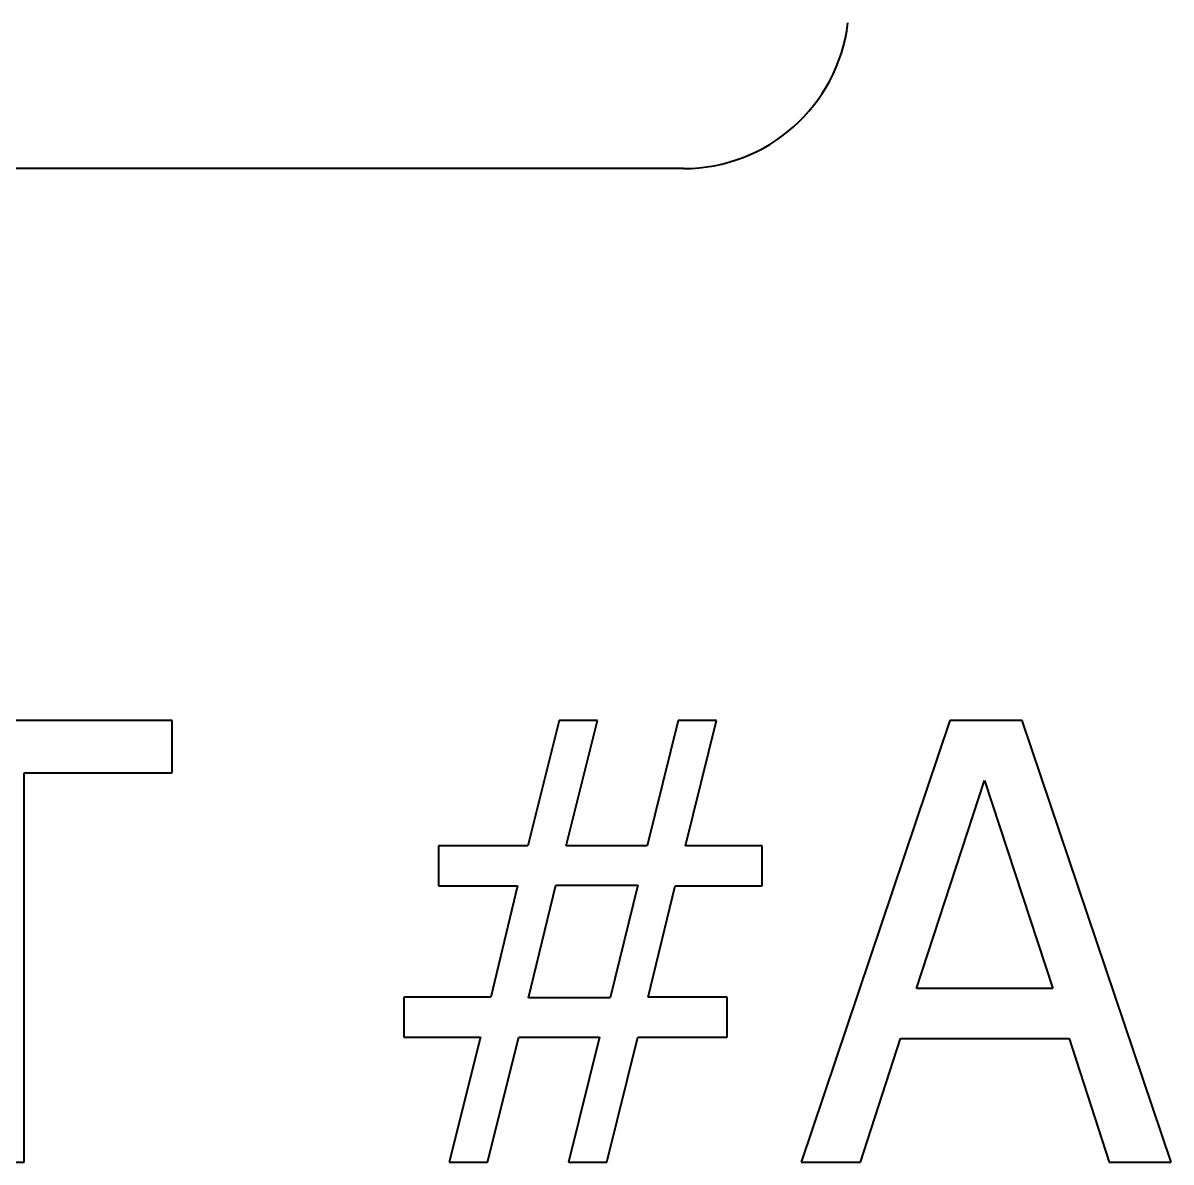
# Model space of a CAD drawing. Header units: millimetres. Extents: x 0 to 1682, y 0 to 1188.
# Drawn here: x 1349.89 to 1360.29, y 376.35 to 386.67 of the extents above; entities that cross this region are included whole.
import ezdxf

# ---------------------------------------------------------------- set-up
doc = ezdxf.new("R2010")
doc.units = ezdxf.units.MM
doc.header["$LTSCALE"] = 2
doc.layers.add('가시적인 것(ISO)', color=3, linetype='Continuous', lineweight=40)

msp = doc.modelspace()

# ---------------------------------------------------------------- linework, layer by layer
at = {"layer": '가시적인 것(ISO)'}
for p, q in [((1355.8774, 385.3492), (1342.1343, 385.3492)), ((1351.2457, 380.3492), (1348.0302, 380.3492)), ((1351.2457, 379.8759), (1351.2457, 380.3492)), ((1354.7498, 380.3492), (1354.4678, 379.2146)), ((1355.0966, 380.3492), (1354.7498, 380.3492)), ((1354.8146, 379.2146), (1355.0966, 380.3492)), ((1355.8292, 380.3492), (1355.5472, 379.2146)), ((1356.1761, 380.3492), (1355.8292, 380.3492)), ((1355.894, 379.2146), (1356.1761, 380.3492)), ((1358.2895, 380.3492), (1356.941, 376.3492)), ((1358.9443, 380.3492), (1358.2895, 380.3492)), ((1360.2928, 376.3492), (1358.9443, 380.3492)), ((1349.9038, 379.8759), (1351.2457, 379.8759)), ((1349.9038, 376.3492), (1349.9038, 379.8759)), ((1357.9881, 377.9213), (1358.6039, 379.8046)), ((1358.6039, 379.8046), (1359.2231, 377.9213)), ((1353.6574, 379.2146), (1353.6574, 378.8516)), ((1354.4678, 379.2146), (1353.6574, 379.2146)), ((1355.5472, 379.2146), (1354.8146, 379.2146)), ((1356.5877, 379.2146), (1355.894, 379.2146)), ((1356.5877, 378.8516), (1356.5877, 379.2146)), ((1354.471, 377.837), (1354.7206, 378.8581)), ((1354.7206, 378.8581), (1355.4629, 378.8581)), ((1355.4629, 378.8581), (1355.2133, 377.837)), ((1353.6574, 378.8516), (1354.3738, 378.8516)), ((1354.3738, 378.8516), (1354.1307, 377.8435)), ((1355.5569, 377.8435), (1355.8, 378.8516)), ((1355.8, 378.8516), (1356.5877, 378.8516)), ((1359.2231, 377.9213), (1357.9881, 377.9213)), ((1353.343, 377.8435), (1353.343, 377.4804)), ((1354.1307, 377.8435), (1353.343, 377.8435)), ((1355.2133, 377.837), (1354.471, 377.837)), ((1356.2733, 377.8435), (1355.5569, 377.8435)), ((1356.2733, 377.4804), (1356.2733, 377.8435)), ((1353.343, 377.4804), (1354.0367, 377.4804)), ((1354.0367, 377.4804), (1353.7547, 376.3492)), ((1354.1015, 376.3492), (1354.3835, 377.4804)), ((1354.3835, 377.4804), (1355.1161, 377.4804)), ((1355.1161, 377.4804), (1354.8341, 376.3492)), ((1355.1809, 376.3492), (1355.4629, 377.4804)), ((1355.4629, 377.4804), (1356.2733, 377.4804)), ((1357.4791, 376.3492), (1357.8422, 377.4675)), ((1357.8422, 377.4675), (1359.3689, 377.4675)), ((1359.3689, 377.4675), (1359.732, 376.3492)), ((1349.3722, 376.3492), (1349.9038, 376.3492)), ((1353.7547, 376.3492), (1354.1015, 376.3492)), ((1354.8341, 376.3492), (1355.1809, 376.3492)), ((1356.941, 376.3492), (1357.4791, 376.3492)), ((1359.732, 376.3492), (1360.2928, 376.3492))]:
    msp.add_line(p, q, dxfattribs=at)
msp.add_arc((1355.8774, 386.8492), 1.5, 270, 353.05902, dxfattribs=at)

doc.saveas('drawing.dxf')
